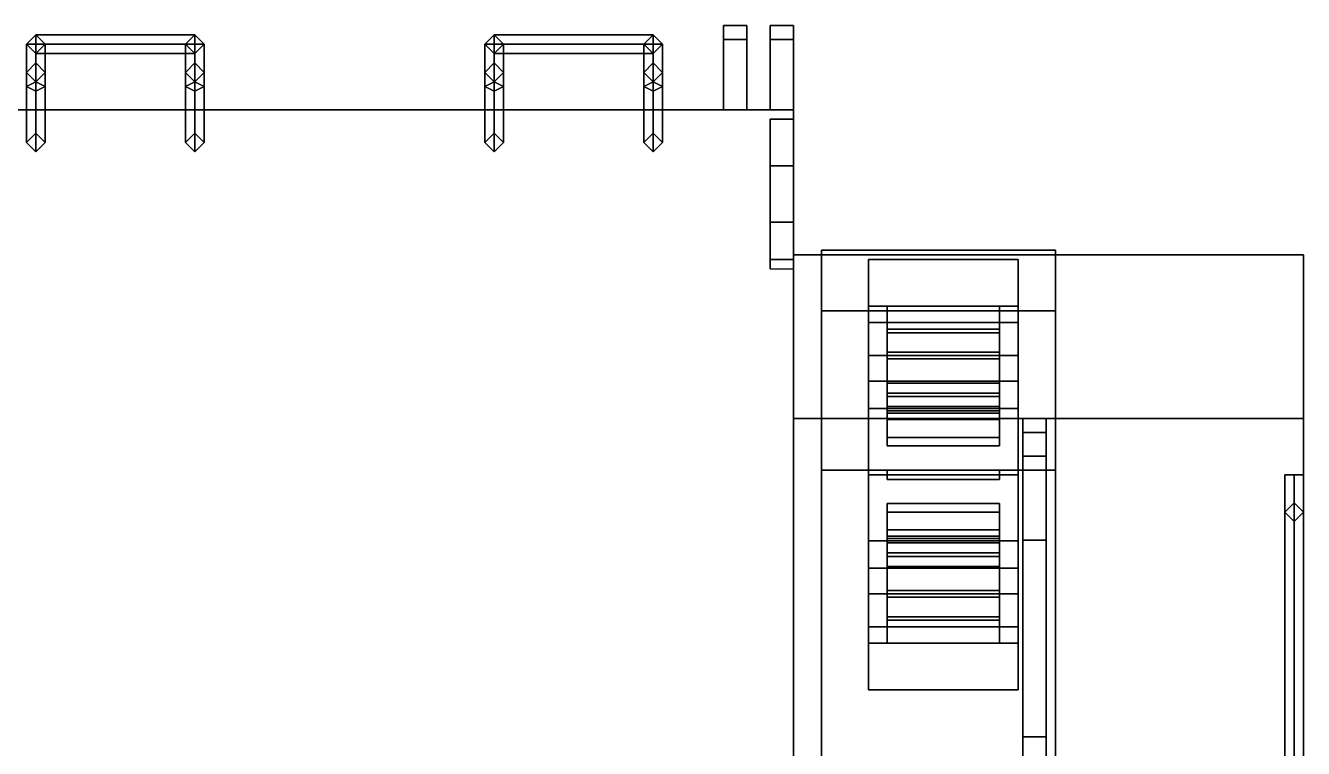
# Model space of a CAD drawing. Header units: millimetres. Extents: x -2 to 3, y -5.7 to 20.8.
# Drawn here: x -0.682 to 2.05, y 4.245 to 5.79 of the extents above; entities that cross this region are included whole.
import ezdxf

# ---------------------------------------------------------------- set-up
doc = ezdxf.new("R2010")
doc.units = ezdxf.units.MM
doc.layers.add('tracks', color=3, linetype='Continuous')
doc.layers.add('wheels', color=2, linetype='Continuous')

msp = doc.modelspace()

# ---------------------------------------------------------------- linework, layer by layer
for points in [[(-0.66, 5.77, 0.98), (-0.68, 5.75, 0.96), (-0.68, 5.75, 2.58), (-0.66, 5.77, 2.6)], [(-0.68, 5.75, 0.96), (-0.66, 5.77, 0.98), (-0.32, 5.77, 0.98), (-0.3, 5.75, 0.96)], [(-0.68, 5.75, 2.58), (-0.66, 5.73, 2.56), (-0.64, 5.75, 2.58), (-0.66, 5.77, 2.6)], [(-0.68, 5.69, 2.65), (-0.66, 5.71, 2.67), (-0.66, 5.77, 2.6), (-0.68, 5.75, 2.58)], [(-0.64, 5.75, 1), (-0.66, 5.77, 0.98), (-0.66, 5.77, 2.6), (-0.64, 5.75, 2.58)], [(-0.66, 5.77, 0.98), (-0.64, 5.75, 1), (-0.34, 5.75, 1), (-0.32, 5.77, 0.98)], [(-0.66, 5.77, 1.33), (-0.64, 5.75, 1.35), (-0.34, 5.75, 1.35), (-0.32, 5.77, 1.33)], [(-0.64, 5.75, 1.31), (-0.66, 5.77, 1.33), (-0.32, 5.77, 1.33), (-0.34, 5.75, 1.31)], [(-0.66, 5.77, 1.66), (-0.64, 5.75, 1.68), (-0.34, 5.75, 1.68), (-0.32, 5.77, 1.66)], [(-0.64, 5.75, 1.64), (-0.66, 5.77, 1.66), (-0.32, 5.77, 1.66), (-0.34, 5.75, 1.64)], [(-0.66, 5.77, 2.24), (-0.64, 5.75, 2.26), (-0.34, 5.75, 2.26), (-0.32, 5.77, 2.24)], [(-0.64, 5.75, 2.22), (-0.66, 5.77, 2.24), (-0.32, 5.77, 2.24), (-0.34, 5.75, 2.22)], [(-0.66, 5.77, 1.98), (-0.64, 5.75, 2), (-0.34, 5.75, 2), (-0.32, 5.77, 1.98)], [(-0.64, 5.75, 1.96), (-0.66, 5.77, 1.98), (-0.32, 5.77, 1.98), (-0.34, 5.75, 1.96)], [(-0.66, 5.71, 2.67), (-0.64, 5.69, 2.65), (-0.64, 5.75, 2.58), (-0.66, 5.77, 2.6)], [(-0.32, 5.77, 0.98), (-0.34, 5.75, 1), (-0.34, 5.75, 2.58), (-0.32, 5.77, 2.6)], [(-0.34, 5.75, 2.58), (-0.32, 5.73, 2.56), (-0.3, 5.75, 2.58), (-0.32, 5.77, 2.6)], [(-0.34, 5.69, 2.65), (-0.32, 5.71, 2.67), (-0.32, 5.77, 2.6), (-0.34, 5.75, 2.58)], [(-0.3, 5.75, 0.96), (-0.32, 5.77, 0.98), (-0.32, 5.77, 2.6), (-0.3, 5.75, 2.58)], [(-0.32, 5.71, 2.67), (-0.3, 5.69, 2.65), (-0.3, 5.75, 2.58), (-0.32, 5.77, 2.6)], [(0.32, 5.77, 0.98), (0.3, 5.75, 0.96), (0.3, 5.75, 2.58), (0.32, 5.77, 2.6)], [(0.3, 5.75, 0.96), (0.32, 5.77, 0.98), (0.66, 5.77, 0.98), (0.68, 5.75, 0.96)], [(0.3, 5.69, 2.65), (0.32, 5.71, 2.67), (0.32, 5.77, 2.6), (0.3, 5.75, 2.58)], [(0.3, 5.75, 2.58), (0.32, 5.73, 2.56), (0.34, 5.75, 2.58), (0.32, 5.77, 2.6)], [(0.34, 5.75, 1), (0.32, 5.77, 0.98), (0.32, 5.77, 2.6), (0.34, 5.75, 2.58)], [(0.32, 5.77, 0.98), (0.34, 5.75, 1), (0.64, 5.75, 1), (0.66, 5.77, 0.98)], [(0.32, 5.77, 1.33), (0.34, 5.75, 1.35), (0.64, 5.75, 1.35), (0.66, 5.77, 1.33)], [(0.34, 5.75, 1.31), (0.32, 5.77, 1.33), (0.66, 5.77, 1.33), (0.64, 5.75, 1.31)], [(0.32, 5.77, 1.66), (0.34, 5.75, 1.68), (0.64, 5.75, 1.68), (0.66, 5.77, 1.66)], [(0.34, 5.75, 1.64), (0.32, 5.77, 1.66), (0.66, 5.77, 1.66), (0.64, 5.75, 1.64)], [(0.32, 5.71, 2.67), (0.34, 5.69, 2.65), (0.34, 5.75, 2.58), (0.32, 5.77, 2.6)], [(0.32, 5.77, 2.24), (0.34, 5.75, 2.26), (0.64, 5.75, 2.26), (0.66, 5.77, 2.24)], [(0.34, 5.75, 2.22), (0.32, 5.77, 2.24), (0.66, 5.77, 2.24), (0.64, 5.75, 2.22)], [(0.32, 5.77, 1.98), (0.34, 5.75, 2), (0.64, 5.75, 2), (0.66, 5.77, 1.98)], [(0.34, 5.75, 1.96), (0.32, 5.77, 1.98), (0.66, 5.77, 1.98), (0.64, 5.75, 1.96)], [(0.66, 5.77, 0.98), (0.64, 5.75, 1), (0.64, 5.75, 2.58), (0.66, 5.77, 2.6)], [(0.64, 5.69, 2.65), (0.66, 5.71, 2.67), (0.66, 5.77, 2.6), (0.64, 5.75, 2.58)], [(0.64, 5.75, 2.58), (0.66, 5.73, 2.56), (0.68, 5.75, 2.58), (0.66, 5.77, 2.6)], [(0.68, 5.75, 0.96), (0.66, 5.77, 0.98), (0.66, 5.77, 2.6), (0.68, 5.75, 2.58)], [(0.66, 5.71, 2.67), (0.68, 5.69, 2.65), (0.68, 5.75, 2.58), (0.66, 5.77, 2.6)], [(0.81, 5.79, 0.98), (0.81, 5.61, 0.88), (0.81, 5.61, 1.35), (0.81, 5.79, 1.03)], [(0.81, 5.79, 1.03), (0.81, 5.61, 1.35), (0.86, 5.61, 1.35), (0.86, 5.79, 1.03)], [(0.81, 5.76, 0.93), (0.81, 5.61, 0.88), (0.81, 5.61, 0.88), (0.81, 5.79, 0.98)], [(0.86, 5.79, 1.03), (0.86, 5.79, 0.98), (0.81, 5.79, 0.98), (0.81, 5.79, 1.03)], [(0.86, 5.79, 0.98), (0.86, 5.76, 0.93), (0.81, 5.76, 0.93), (0.81, 5.79, 0.98)], [(0.86, 5.61, 1.35), (0.86, 5.61, 0.88), (0.86, 5.79, 0.98), (0.86, 5.79, 1.03)], [(0.86, 5.61, 0.88), (0.86, 5.61, 0.88), (0.86, 5.76, 0.93), (0.86, 5.79, 0.98)], [(0.91, 5.79, 0.98), (0.91, 5.61, 0.88), (0.91, 5.61, 1.35), (0.91, 5.79, 1.03)], [(0.91, 5.79, 1.03), (0.91, 5.61, 1.35), (0.96, 5.61, 1.35), (0.96, 5.79, 1.03)], [(0.96, 5.79, 1.03), (0.96, 5.79, 0.98), (0.91, 5.79, 0.98), (0.91, 5.79, 1.03)], [(0.96, 5.79, 0.98), (0.96, 5.76, 0.93), (0.91, 5.76, 0.93), (0.91, 5.79, 0.98)], [(0.91, 5.76, 0.93), (0.91, 5.61, 0.88), (0.91, 5.61, 0.88), (0.91, 5.79, 0.98)], [(0.96, 5.61, 1.35), (0.96, 5.61, 0.88), (0.96, 5.79, 0.98), (0.96, 5.79, 1.03)], [(0.96, 5.61, 0.88), (0.96, 5.61, 0.88), (0.96, 5.76, 0.93), (0.96, 5.79, 0.98)], [(-0.68, 5.75, 0.96), (-0.66, 5.73, 0.98), (-0.66, 5.73, 2.56), (-0.68, 5.75, 2.58)], [(-0.66, 5.73, 0.98), (-0.68, 5.75, 0.96), (-0.3, 5.75, 0.96), (-0.32, 5.73, 0.98)], [(-0.68, 5.61, 1.42), (-0.66, 5.61, 1.44), (-0.66, 5.73, 1.44), (-0.68, 5.75, 1.42)], [(-0.66, 5.61, 1.4), (-0.68, 5.61, 1.42), (-0.68, 5.75, 1.42), (-0.66, 5.73, 1.4)], [(-0.68, 5.61, 2.24), (-0.66, 5.61, 2.26), (-0.66, 5.73, 2.26), (-0.68, 5.75, 2.24)], [(-0.66, 5.61, 2.22), (-0.68, 5.61, 2.24), (-0.68, 5.75, 2.24), (-0.66, 5.73, 2.22)], [(-0.66, 5.67, 2.63), (-0.68, 5.69, 2.65), (-0.68, 5.75, 2.58), (-0.66, 5.73, 2.56)], [(-0.66, 5.73, 0.98), (-0.64, 5.75, 1), (-0.64, 5.75, 2.58), (-0.66, 5.73, 2.56)], [(-0.64, 5.75, 1), (-0.66, 5.73, 0.98), (-0.32, 5.73, 0.98), (-0.34, 5.75, 1)], [(-0.64, 5.75, 1.35), (-0.66, 5.73, 1.33), (-0.32, 5.73, 1.33), (-0.34, 5.75, 1.35)], [(-0.66, 5.73, 1.33), (-0.64, 5.75, 1.31), (-0.34, 5.75, 1.31), (-0.32, 5.73, 1.33)], [(-0.64, 5.75, 1.68), (-0.66, 5.73, 1.66), (-0.32, 5.73, 1.66), (-0.34, 5.75, 1.68)], [(-0.66, 5.73, 1.66), (-0.64, 5.75, 1.64), (-0.34, 5.75, 1.64), (-0.32, 5.73, 1.66)], [(-0.66, 5.61, 1.44), (-0.64, 5.61, 1.42), (-0.64, 5.75, 1.42), (-0.66, 5.73, 1.44)], [(-0.64, 5.61, 1.42), (-0.66, 5.61, 1.4), (-0.66, 5.73, 1.4), (-0.64, 5.75, 1.42)], [(-0.64, 5.75, 2.26), (-0.66, 5.73, 2.24), (-0.32, 5.73, 2.24), (-0.34, 5.75, 2.26)], [(-0.66, 5.73, 2.24), (-0.64, 5.75, 2.22), (-0.34, 5.75, 2.22), (-0.32, 5.73, 2.24)], [(-0.64, 5.75, 2), (-0.66, 5.73, 1.98), (-0.32, 5.73, 1.98), (-0.34, 5.75, 2)], [(-0.66, 5.73, 1.98), (-0.64, 5.75, 1.96), (-0.34, 5.75, 1.96), (-0.32, 5.73, 1.98)], [(-0.66, 5.61, 2.26), (-0.64, 5.61, 2.24), (-0.64, 5.75, 2.24), (-0.66, 5.73, 2.26)], [(-0.64, 5.61, 2.24), (-0.66, 5.61, 2.22), (-0.66, 5.73, 2.22), (-0.64, 5.75, 2.24)], [(-0.64, 5.69, 2.65), (-0.66, 5.67, 2.63), (-0.66, 5.73, 2.56), (-0.64, 5.75, 2.58)], [(-0.34, 5.75, 1), (-0.32, 5.73, 0.98), (-0.32, 5.73, 2.56), (-0.34, 5.75, 2.58)], [(-0.32, 5.61, 1.4), (-0.34, 5.61, 1.42), (-0.34, 5.75, 1.42), (-0.32, 5.73, 1.4)], [(-0.34, 5.61, 1.42), (-0.32, 5.61, 1.44), (-0.32, 5.73, 1.44), (-0.34, 5.75, 1.42)], [(-0.32, 5.61, 2.22), (-0.34, 5.61, 2.24), (-0.34, 5.75, 2.24), (-0.32, 5.73, 2.22)], [(-0.34, 5.61, 2.24), (-0.32, 5.61, 2.26), (-0.32, 5.73, 2.26), (-0.34, 5.75, 2.24)], [(-0.32, 5.67, 2.63), (-0.34, 5.69, 2.65), (-0.34, 5.75, 2.58), (-0.32, 5.73, 2.56)], [(-0.32, 5.73, 0.98), (-0.3, 5.75, 0.96), (-0.3, 5.75, 2.58), (-0.32, 5.73, 2.56)], [(-0.3, 5.61, 1.42), (-0.32, 5.61, 1.4), (-0.32, 5.73, 1.4), (-0.3, 5.75, 1.42)], [(-0.32, 5.61, 1.44), (-0.3, 5.61, 1.42), (-0.3, 5.75, 1.42), (-0.32, 5.73, 1.44)], [(-0.3, 5.61, 2.24), (-0.32, 5.61, 2.22), (-0.32, 5.73, 2.22), (-0.3, 5.75, 2.24)], [(-0.32, 5.61, 2.26), (-0.3, 5.61, 2.24), (-0.3, 5.75, 2.24), (-0.32, 5.73, 2.26)], [(-0.3, 5.69, 2.65), (-0.32, 5.67, 2.63), (-0.32, 5.73, 2.56), (-0.3, 5.75, 2.58)], [(0.3, 5.75, 0.96), (0.32, 5.73, 0.98), (0.32, 5.73, 2.56), (0.3, 5.75, 2.58)], [(0.32, 5.73, 0.98), (0.3, 5.75, 0.96), (0.68, 5.75, 0.96), (0.66, 5.73, 0.98)], [(0.32, 5.61, 1.4), (0.3, 5.61, 1.42), (0.3, 5.75, 1.42), (0.32, 5.73, 1.4)], [(0.3, 5.61, 1.42), (0.32, 5.61, 1.44), (0.32, 5.73, 1.44), (0.3, 5.75, 1.42)], [(0.32, 5.67, 2.63), (0.3, 5.69, 2.65), (0.3, 5.75, 2.58), (0.32, 5.73, 2.56)], [(0.32, 5.61, 2.22), (0.3, 5.61, 2.24), (0.3, 5.75, 2.24), (0.32, 5.73, 2.22)], [(0.3, 5.61, 2.24), (0.32, 5.61, 2.26), (0.32, 5.73, 2.26), (0.3, 5.75, 2.24)], [(0.32, 5.73, 0.98), (0.34, 5.75, 1), (0.34, 5.75, 2.58), (0.32, 5.73, 2.56)], [(0.34, 5.61, 1.42), (0.32, 5.61, 1.4), (0.32, 5.73, 1.4), (0.34, 5.75, 1.42)], [(0.32, 5.61, 1.44), (0.34, 5.61, 1.42), (0.34, 5.75, 1.42), (0.32, 5.73, 1.44)], [(0.34, 5.75, 1), (0.32, 5.73, 0.98), (0.66, 5.73, 0.98), (0.64, 5.75, 1)], [(0.34, 5.75, 1.35), (0.32, 5.73, 1.33), (0.66, 5.73, 1.33), (0.64, 5.75, 1.35)], [(0.32, 5.73, 1.33), (0.34, 5.75, 1.31), (0.64, 5.75, 1.31), (0.66, 5.73, 1.33)], [(0.34, 5.75, 1.68), (0.32, 5.73, 1.66), (0.66, 5.73, 1.66), (0.64, 5.75, 1.68)], [(0.32, 5.73, 1.66), (0.34, 5.75, 1.64), (0.64, 5.75, 1.64), (0.66, 5.73, 1.66)], [(0.34, 5.69, 2.65), (0.32, 5.67, 2.63), (0.32, 5.73, 2.56), (0.34, 5.75, 2.58)], [(0.34, 5.61, 2.24), (0.32, 5.61, 2.22), (0.32, 5.73, 2.22), (0.34, 5.75, 2.24)], [(0.32, 5.61, 2.26), (0.34, 5.61, 2.24), (0.34, 5.75, 2.24), (0.32, 5.73, 2.26)], [(0.34, 5.75, 2.26), (0.32, 5.73, 2.24), (0.66, 5.73, 2.24), (0.64, 5.75, 2.26)], [(0.32, 5.73, 2.24), (0.34, 5.75, 2.22), (0.64, 5.75, 2.22), (0.66, 5.73, 2.24)], [(0.34, 5.75, 2), (0.32, 5.73, 1.98), (0.66, 5.73, 1.98), (0.64, 5.75, 2)], [(0.32, 5.73, 1.98), (0.34, 5.75, 1.96), (0.64, 5.75, 1.96), (0.66, 5.73, 1.98)], [(0.64, 5.75, 1), (0.66, 5.73, 0.98), (0.66, 5.73, 2.56), (0.64, 5.75, 2.58)], [(0.64, 5.61, 1.42), (0.66, 5.61, 1.44), (0.66, 5.73, 1.44), (0.64, 5.75, 1.42)], [(0.66, 5.61, 1.4), (0.64, 5.61, 1.42), (0.64, 5.75, 1.42), (0.66, 5.73, 1.4)], [(0.66, 5.67, 2.63), (0.64, 5.69, 2.65), (0.64, 5.75, 2.58), (0.66, 5.73, 2.56)], [(0.64, 5.61, 2.24), (0.66, 5.61, 2.26), (0.66, 5.73, 2.26), (0.64, 5.75, 2.24)], [(0.66, 5.61, 2.22), (0.64, 5.61, 2.24), (0.64, 5.75, 2.24), (0.66, 5.73, 2.22)], [(0.66, 5.73, 0.98), (0.68, 5.75, 0.96), (0.68, 5.75, 2.58), (0.66, 5.73, 2.56)], [(0.66, 5.61, 1.44), (0.68, 5.61, 1.42), (0.68, 5.75, 1.42), (0.66, 5.73, 1.44)], [(0.68, 5.61, 1.42), (0.66, 5.61, 1.4), (0.66, 5.73, 1.4), (0.68, 5.75, 1.42)], [(0.68, 5.69, 2.65), (0.66, 5.67, 2.63), (0.66, 5.73, 2.56), (0.68, 5.75, 2.58)], [(0.66, 5.61, 2.26), (0.68, 5.61, 2.24), (0.68, 5.75, 2.24), (0.66, 5.73, 2.26)], [(0.68, 5.61, 2.24), (0.66, 5.61, 2.22), (0.66, 5.73, 2.22), (0.68, 5.75, 2.24)], [(0.86, 5.76, 0.93), (0.86, 5.61, 0.88), (0.81, 5.61, 0.88), (0.81, 5.76, 0.93)], [(0.96, 5.76, 0.93), (0.96, 5.61, 0.88), (0.91, 5.61, 0.88), (0.91, 5.76, 0.93)], [(-0.68, 5.66, 2.65), (-0.66, 5.65, 2.67), (-0.66, 5.71, 2.67), (-0.68, 5.69, 2.65)], [(-0.66, 5.65, 2.67), (-0.64, 5.66, 2.65), (-0.64, 5.69, 2.65), (-0.66, 5.71, 2.67)], [(-0.34, 5.66, 2.65), (-0.32, 5.65, 2.67), (-0.32, 5.71, 2.67), (-0.34, 5.69, 2.65)], [(-0.32, 5.65, 2.67), (-0.3, 5.66, 2.65), (-0.3, 5.69, 2.65), (-0.32, 5.71, 2.67)], [(0.3, 5.66, 2.65), (0.32, 5.65, 2.67), (0.32, 5.71, 2.67), (0.3, 5.69, 2.65)], [(0.32, 5.65, 2.67), (0.34, 5.66, 2.65), (0.34, 5.69, 2.65), (0.32, 5.71, 2.67)], [(0.64, 5.66, 2.65), (0.66, 5.65, 2.67), (0.66, 5.71, 2.67), (0.64, 5.69, 2.65)], [(0.66, 5.65, 2.67), (0.68, 5.66, 2.65), (0.68, 5.69, 2.65), (0.66, 5.71, 2.67)], [(-0.66, 5.67, 2.63), (-0.68, 5.66, 2.65), (-0.68, 5.69, 2.65), (-0.66, 5.67, 2.63)], [(-0.64, 5.66, 2.65), (-0.66, 5.67, 2.63), (-0.66, 5.67, 2.63), (-0.64, 5.69, 2.65)], [(-0.32, 5.67, 2.63), (-0.34, 5.66, 2.65), (-0.34, 5.69, 2.65), (-0.32, 5.67, 2.63)], [(-0.3, 5.66, 2.65), (-0.32, 5.67, 2.63), (-0.32, 5.67, 2.63), (-0.3, 5.69, 2.65)], [(0.32, 5.67, 2.63), (0.3, 5.66, 2.65), (0.3, 5.69, 2.65), (0.32, 5.67, 2.63)], [(0.34, 5.66, 2.65), (0.32, 5.67, 2.63), (0.32, 5.67, 2.63), (0.34, 5.69, 2.65)], [(0.66, 5.67, 2.63), (0.64, 5.66, 2.65), (0.64, 5.69, 2.65), (0.66, 5.67, 2.63)], [(0.68, 5.66, 2.65), (0.66, 5.67, 2.63), (0.66, 5.67, 2.63), (0.68, 5.69, 2.65)], [(-0.66, 5.56, 2.53), (-0.68, 5.54, 2.55), (-0.68, 5.66, 2.65), (-0.66, 5.67, 2.63)], [(-0.68, 5.54, 2.55), (-0.66, 5.52, 2.57), (-0.66, 5.65, 2.67), (-0.68, 5.66, 2.65)], [(-0.64, 5.54, 2.55), (-0.66, 5.56, 2.53), (-0.66, 5.67, 2.63), (-0.64, 5.66, 2.65)], [(-0.66, 5.52, 2.57), (-0.64, 5.54, 2.55), (-0.64, 5.66, 2.65), (-0.66, 5.65, 2.67)], [(-0.32, 5.56, 2.53), (-0.34, 5.54, 2.55), (-0.34, 5.66, 2.65), (-0.32, 5.67, 2.63)], [(-0.34, 5.54, 2.55), (-0.32, 5.52, 2.57), (-0.32, 5.65, 2.67), (-0.34, 5.66, 2.65)], [(-0.3, 5.54, 2.55), (-0.32, 5.56, 2.53), (-0.32, 5.67, 2.63), (-0.3, 5.66, 2.65)], [(-0.32, 5.52, 2.57), (-0.3, 5.54, 2.55), (-0.3, 5.66, 2.65), (-0.32, 5.65, 2.67)], [(0.32, 5.56, 2.53), (0.3, 5.54, 2.55), (0.3, 5.66, 2.65), (0.32, 5.67, 2.63)], [(0.3, 5.54, 2.55), (0.32, 5.52, 2.57), (0.32, 5.65, 2.67), (0.3, 5.66, 2.65)], [(0.34, 5.54, 2.55), (0.32, 5.56, 2.53), (0.32, 5.67, 2.63), (0.34, 5.66, 2.65)], [(0.32, 5.52, 2.57), (0.34, 5.54, 2.55), (0.34, 5.66, 2.65), (0.32, 5.65, 2.67)], [(0.66, 5.56, 2.53), (0.64, 5.54, 2.55), (0.64, 5.66, 2.65), (0.66, 5.67, 2.63)], [(0.64, 5.54, 2.55), (0.66, 5.52, 2.57), (0.66, 5.65, 2.67), (0.64, 5.66, 2.65)], [(0.68, 5.54, 2.55), (0.66, 5.56, 2.53), (0.66, 5.67, 2.63), (0.68, 5.66, 2.65)], [(0.66, 5.52, 2.57), (0.68, 5.54, 2.55), (0.68, 5.66, 2.65), (0.66, 5.65, 2.67)], [(0.96, 5.61, 0.88), (0.96, 3.62, 0.3), (-0.96, 3.62, 0.3), (-0.96, 5.61, 0.88)], [(0.96, 5.61, 1.4), (0.96, 5.61, 0.88), (-0.96, 5.61, 0.88), (-0.96, 5.61, 1.4)], [(-0.96, 5.61, 2.35), (-0.96, 4.13, 2.35), (0.96, 4.13, 2.35), (0.96, 5.61, 2.35)], [(0.96, 5.61, 2.35), (0.96, 5.61, 1.4), (-0.96, 5.61, 1.4), (-0.96, 5.61, 2.35)], [(0.96, -5.6, 0.71), (0.96, -4.2, 0.3), (0.96, 3.62, 0.3), (0.96, 5.61, 0.88)], [(0.96, -5.6, 1.4), (0.96, -5.6, 0.71), (0.96, 5.61, 0.88), (0.96, 5.61, 1.4)], [(0.96, 4.13, 2.35), (0.96, 4.13, 1.4), (0.96, 5.61, 1.4), (0.96, 5.61, 2.35)], [(0.96, 5.59, 2.5), (0.96, 5.59, 2.35), (0.91, 5.59, 2.35), (0.91, 5.59, 2.5)], [(0.96, 5.49, 2.61), (0.96, 5.59, 2.5), (0.91, 5.59, 2.5), (0.91, 5.49, 2.61)], [(0.91, 5.49, 2.61), (0.91, 5.59, 2.5), (0.91, 5.29, 2.5), (0.91, 5.37, 2.61)], [(0.91, 5.59, 2.5), (0.91, 5.59, 2.35), (0.91, 5.27, 2.35), (0.91, 5.29, 2.5)], [(0.96, 5.29, 2.5), (0.96, 5.59, 2.5), (0.96, 5.49, 2.61), (0.96, 5.37, 2.61)], [(0.96, 5.27, 2.35), (0.96, 5.59, 2.35), (0.96, 5.59, 2.5), (0.96, 5.29, 2.5)], [(-0.66, 5.56, 2.35), (-0.68, 5.54, 2.35), (-0.68, 5.54, 2.55), (-0.66, 5.56, 2.53)], [(-0.64, 5.54, 2.35), (-0.66, 5.56, 2.35), (-0.66, 5.56, 2.53), (-0.64, 5.54, 2.55)], [(-0.32, 5.56, 2.35), (-0.34, 5.54, 2.35), (-0.34, 5.54, 2.55), (-0.32, 5.56, 2.53)], [(-0.3, 5.54, 2.35), (-0.32, 5.56, 2.35), (-0.32, 5.56, 2.53), (-0.3, 5.54, 2.55)], [(0.32, 5.56, 2.35), (0.3, 5.54, 2.35), (0.3, 5.54, 2.55), (0.32, 5.56, 2.53)], [(0.34, 5.54, 2.35), (0.32, 5.56, 2.35), (0.32, 5.56, 2.53), (0.34, 5.54, 2.55)], [(0.66, 5.56, 2.35), (0.64, 5.54, 2.35), (0.64, 5.54, 2.55), (0.66, 5.56, 2.53)], [(0.68, 5.54, 2.35), (0.66, 5.56, 2.35), (0.66, 5.56, 2.53), (0.68, 5.54, 2.55)], [(-0.68, 5.54, 2.35), (-0.66, 5.52, 2.35), (-0.66, 5.52, 2.57), (-0.68, 5.54, 2.55)], [(-0.66, 5.52, 2.35), (-0.64, 5.54, 2.35), (-0.64, 5.54, 2.55), (-0.66, 5.52, 2.57)], [(-0.34, 5.54, 2.35), (-0.32, 5.52, 2.35), (-0.32, 5.52, 2.57), (-0.34, 5.54, 2.55)], [(-0.32, 5.52, 2.35), (-0.3, 5.54, 2.35), (-0.3, 5.54, 2.55), (-0.32, 5.52, 2.57)], [(0.3, 5.54, 2.35), (0.32, 5.52, 2.35), (0.32, 5.52, 2.57), (0.3, 5.54, 2.55)], [(0.32, 5.52, 2.35), (0.34, 5.54, 2.35), (0.34, 5.54, 2.55), (0.32, 5.52, 2.57)], [(0.64, 5.54, 2.35), (0.66, 5.52, 2.35), (0.66, 5.52, 2.57), (0.64, 5.54, 2.55)], [(0.66, 5.52, 2.35), (0.68, 5.54, 2.35), (0.68, 5.54, 2.55), (0.66, 5.52, 2.57)], [(0.96, 5.37, 2.61), (0.96, 5.49, 2.61), (0.91, 5.49, 2.61), (0.91, 5.37, 2.61)], [(0.91, 5.37, 2.61), (0.91, 5.29, 2.5), (0.96, 5.29, 2.5), (0.96, 5.37, 2.61)], [(0.96, 5.3, 1.72), (0.96, -5.42, 1.72), (2.05, -5.42, 1.72), (2.05, 5.3, 1.72)], [(2.05, 5.3, 1.72), (2.05, 4.95, 1.61), (0.96, 4.95, 1.61), (0.96, 5.3, 1.72)], [(2.05, -5.42, 1.72), (2.05, -5.11, 1.61), (2.05, 4.95, 1.61), (2.05, 5.3, 1.72)], [(0.91, 5.29, 2.5), (0.91, 5.27, 2.35), (0.96, 5.27, 2.35), (0.96, 5.29, 2.5)], [(2.05, 4.95, 1.61), (2.05, -5.11, 1.61), (0.96, -5.11, 1.61), (0.96, 4.95, 1.61)], [(1.45, 4.92, 0.58), (1.45, 4.87, 0.54), (1.45, 4.92, 0.75), (1.45, 4.95, 0.64)], [(1.5, 4.95, 0.64), (1.5, 4.92, 0.58), (1.45, 4.92, 0.58), (1.45, 4.95, 0.64)], [(1.45, 4.95, 0.64), (1.45, 4.92, 0.75), (1.5, 4.92, 0.75), (1.5, 4.95, 0.64)], [(1.5, 4.92, 0.75), (1.5, 4.87, 0.54), (1.5, 4.92, 0.58), (1.5, 4.95, 0.64)], [(1.45, 4.87, 0.54), (1.45, 4.69, 0.52), (1.45, 4.27, 1.34), (1.45, 4.92, 0.75)], [(1.5, 4.92, 0.58), (1.5, 4.87, 0.54), (1.45, 4.87, 0.54), (1.45, 4.92, 0.58)], [(1.45, 4.92, 0.75), (1.45, 4.27, 1.34), (1.5, 4.27, 1.34), (1.5, 4.92, 0.75)], [(1.5, 4.27, 1.34), (1.5, 4.69, 0.52), (1.5, 4.87, 0.54), (1.5, 4.92, 0.75)], [(1.5, 4.87, 0.54), (1.5, 4.69, 0.52), (1.45, 4.69, 0.52), (1.45, 4.87, 0.54)], [(2.01, 2.34, 2.75), (2.03, 2.36, 2.77), (2.03, 4.83, 2.77), (2.01, 4.83, 2.75)], [(2.03, 2.36, 2.73), (2.01, 2.34, 2.75), (2.01, 4.83, 2.75), (2.03, 4.83, 2.73)], [(2.01, 4.83, 2.75), (2.03, 4.83, 2.77), (2.05, 4.83, 2.75), (2.03, 4.83, 2.73)], [(2.03, 2.36, 2.77), (2.05, 2.34, 2.75), (2.05, 4.83, 2.75), (2.03, 4.83, 2.77)], [(2.05, 2.34, 2.75), (2.03, 2.36, 2.73), (2.03, 4.83, 2.73), (2.05, 4.83, 2.75)], [(2.03, 4.77, 1.72), (2.01, 4.75, 1.72), (2.01, 4.75, 2.75), (2.03, 4.77, 2.73)], [(2.05, 4.75, 1.72), (2.03, 4.77, 1.72), (2.03, 4.77, 2.73), (2.05, 4.75, 2.75)], [(2.01, 4.75, 1.72), (2.03, 4.73, 1.72), (2.03, 4.73, 2.73), (2.01, 4.75, 2.75)], [(2.03, 4.73, 1.72), (2.05, 4.75, 1.72), (2.05, 4.75, 2.75), (2.03, 4.73, 2.73)], [(1.45, 4.69, 0.52), (1.45, 3.89, 0.52), (1.45, 4.22, 1.34), (1.45, 4.27, 1.34)], [(1.5, 4.69, 0.52), (1.5, 3.89, 0.52), (1.45, 3.89, 0.52), (1.45, 4.69, 0.52)], [(1.5, 4.22, 1.34), (1.5, 3.89, 0.52), (1.5, 4.69, 0.52), (1.5, 4.27, 1.34)], [(1.45, 4.27, 1.34), (1.45, 4.22, 1.34), (1.5, 4.22, 1.34), (1.5, 4.27, 1.34)]]:
    msp.add_3dface(points)
at = {"layer": 'tracks'}
for points in [[(1.02, 5.31, 0.96), (1.02, 5.18, 1.31), (1.52, 5.18, 1.31), (1.52, 5.31, 0.96)], [(1.52, 5.31, 0.96), (1.52, 5.18, 1.31), (1.02, 5.18, 1.31), (1.02, 5.31, 0.96)], [(1.52, 5.18, 0.61), (1.52, 5.31, 0.96), (1.02, 5.31, 0.96), (1.02, 5.18, 0.61)], [(1.02, 5.18, 0.61), (1.02, 5.31, 0.96), (1.52, 5.31, 0.96), (1.52, 5.18, 0.61)], [(1.52, 5.18, 1.31), (1.52, 4.84, 1.43), (1.02, 4.84, 1.43), (1.02, 5.18, 1.31)], [(1.02, 5.18, 1.31), (1.02, 4.84, 1.43), (1.52, 4.84, 1.43), (1.52, 5.18, 1.31)], [(1.02, 3.52), (1.02, 5.18, 0.61), (1.52, 5.18, 0.61), (1.52, 3.52)], [(1.52, 3.52), (1.52, 5.18, 0.61), (1.02, 5.18, 0.61), (1.02, 3.52)], [(1.02, 4.84, 1.43), (1.02, -5.2, 1.43), (1.52, -5.2, 1.43), (1.52, 4.84, 1.43)], [(1.52, 4.84, 1.43), (1.52, -5.2, 1.43), (1.02, -5.2, 1.43), (1.02, 4.84, 1.43)]]:
    msp.add_3dface(points, dxfattribs=at)
at = {"layer": 'wheels'}
for points in [[(1.12, 5.19, 0.96), (1.12, 5.0846, 1.2146), (1.12, 5.1553, 1.2853), (1.12, 5.29, 0.96)], [(1.12, 5.0846, 0.7054), (1.12, 5.19, 0.96), (1.12, 5.29, 0.96), (1.12, 5.1553, 0.6347)], [(1.44, 5.29, 0.96), (1.44, 5.1553, 0.6347), (1.12, 5.1553, 0.6347), (1.12, 5.29, 0.96)], [(1.44, 5.1553, 1.2853), (1.44, 5.29, 0.96), (1.12, 5.29, 0.96), (1.12, 5.1553, 1.2853)], [(1.44, 5.0846, 1.2146), (1.44, 5.19, 0.96), (1.44, 5.29, 0.96), (1.44, 5.1553, 1.2853)], [(1.44, 5.19, 0.96), (1.44, 5.0846, 0.7054), (1.44, 5.1553, 0.6347), (1.44, 5.29, 0.96)], [(1.44, 5.0846, 0.7054), (1.44, 5.19, 0.96), (1.12, 5.19, 0.96), (1.12, 5.0846, 0.7054)], [(1.44, 5.19, 0.96), (1.44, 5.0846, 1.2146), (1.12, 5.0846, 1.2146), (1.12, 5.19, 0.96)], [(1.16, 5.0259, 0.95), (1.16, 5.0259, 0.97), (1.16, 5.19, 0.97), (1.16, 5.19, 0.95)], [(1.4, 5.19, 0.95), (1.4, 5.0259, 0.95), (1.16, 5.0259, 0.95), (1.16, 5.19, 0.95)], [(1.16, 5.19, 0.97), (1.16, 5.0259, 0.97), (1.4, 5.0259, 0.97), (1.4, 5.19, 0.97)], [(1.4, 5.19, 0.97), (1.4, 5.0259, 0.97), (1.4, 5.0259, 0.95), (1.4, 5.19, 0.95)], [(1.12, 4.83, 0.6), (1.12, 5.0846, 0.7054), (1.12, 5.1553, 0.6347), (1.12, 4.83, 0.5)], [(1.44, 5.1553, 0.6347), (1.44, 4.83, 0.5), (1.12, 4.83, 0.5), (1.12, 5.1553, 0.6347)], [(1.12, 5.0846, 1.2146), (1.12, 4.83, 1.32), (1.12, 4.83, 1.42), (1.12, 5.1553, 1.2853)], [(1.44, 4.83, 1.42), (1.44, 5.1553, 1.2853), (1.12, 5.1553, 1.2853), (1.12, 4.83, 1.42)], [(1.16, 5.0045, 1.0215), (1.16, 4.9969, 1.0399), (1.16, 5.1335, 1.0965), (1.16, 5.1411, 1.078)], [(1.16, 4.9969, 0.8801), (1.16, 5.0045, 0.8985), (1.16, 5.1411, 0.842), (1.16, 5.1335, 0.8235)], [(1.4, 5.1411, 1.078), (1.4, 5.0045, 1.0215), (1.16, 5.0045, 1.0215), (1.16, 5.1411, 1.078)], [(1.16, 5.1411, 0.842), (1.16, 5.0045, 0.8985), (1.4, 5.0045, 0.8985), (1.4, 5.1411, 0.842)], [(1.4, 5.1335, 1.0965), (1.4, 4.9969, 1.0399), (1.4, 5.0045, 1.0215), (1.4, 5.1411, 1.078)], [(1.4, 5.1411, 0.842), (1.4, 5.0045, 0.8985), (1.4, 4.9969, 0.8801), (1.4, 5.1335, 0.8235)], [(1.44, 5.0846, 0.7054), (1.44, 4.83, 0.6), (1.44, 4.83, 0.5), (1.44, 5.1553, 0.6347)], [(1.44, 4.83, 1.32), (1.44, 5.0846, 1.2146), (1.44, 5.1553, 1.2853), (1.44, 4.83, 1.42)], [(1.16, 5.1335, 1.0965), (1.16, 4.9969, 1.0399), (1.4, 4.9969, 1.0399), (1.4, 5.1335, 1.0965)], [(1.4, 5.1335, 0.8235), (1.4, 4.9969, 0.8801), (1.16, 4.9969, 0.8801), (1.16, 5.1335, 0.8235)], [(1.44, 4.83, 0.6), (1.44, 5.0846, 0.7054), (1.12, 5.0846, 0.7054), (1.12, 4.83, 0.6)], [(1.44, 5.0846, 1.2146), (1.44, 4.83, 1.32), (1.12, 4.83, 1.32), (1.12, 5.0846, 1.2146)], [(1.16, 4.9756, 1.0914), (1.16, 4.9614, 1.1056), (1.16, 5.0775, 1.2216), (1.16, 5.0916, 1.2075)], [(1.16, 4.9614, 0.8144), (1.16, 4.9756, 0.8286), (1.16, 5.0916, 0.7125), (1.16, 5.0775, 0.6984)], [(1.4, 5.0916, 1.2075), (1.4, 4.9756, 1.0914), (1.16, 4.9756, 1.0914), (1.16, 5.0916, 1.2075)], [(1.16, 5.0916, 0.7125), (1.16, 4.9756, 0.8286), (1.4, 4.9756, 0.8286), (1.4, 5.0916, 0.7125)], [(1.4, 5.0775, 1.2216), (1.4, 4.9614, 1.1056), (1.4, 4.9756, 1.0914), (1.4, 5.0916, 1.2075)], [(1.4, 5.0916, 0.7125), (1.4, 4.9756, 0.8286), (1.4, 4.9614, 0.8144), (1.4, 5.0775, 0.6984)], [(1.16, 5.0775, 1.2216), (1.16, 4.9614, 1.1056), (1.4, 4.9614, 1.1056), (1.4, 5.0775, 1.2216)], [(1.4, 5.0775, 0.6984), (1.4, 4.9614, 0.8144), (1.16, 4.9614, 0.8144), (1.16, 5.0775, 0.6984)], [(1.12, 5.03, 0.96), (1.12, 4.6886, 0.8186), (1.12, 4.63, 0.96), (1.12, 4.9714, 1.1014)], [(1.12, 4.9714, 0.8186), (1.12, 4.83, 0.76), (1.12, 4.6886, 0.8186), (1.12, 5.03, 0.96)], [(1.44, 5.03, 0.96), (1.44, 4.9714, 0.8186), (1.12, 4.9714, 0.8186), (1.12, 5.03, 0.96)], [(1.44, 4.9714, 1.1014), (1.44, 5.03, 0.96), (1.12, 5.03, 0.96), (1.12, 4.9714, 1.1014)], [(1.44, 4.63, 0.96), (1.44, 4.9714, 0.8186), (1.44, 5.03, 0.96), (1.44, 4.6886, 1.1014)], [(1.44, 4.6886, 1.1014), (1.44, 5.03, 0.96), (1.44, 4.9714, 1.1014), (1.44, 4.83, 1.16)], [(1.12, 4.9714, 1.1014), (1.12, 4.63, 0.96), (1.12, 4.6886, 1.1014), (1.12, 4.83, 1.16)], [(1.44, 4.9714, 0.8186), (1.44, 4.83, 0.76), (1.12, 4.83, 0.76), (1.12, 4.9714, 0.8186)], [(1.44, 4.83, 1.16), (1.44, 4.9714, 1.1014), (1.12, 4.9714, 1.1014), (1.12, 4.83, 1.16)], [(1.16, 4.9099, 1.1269), (1.16, 4.8915, 1.1345), (1.16, 4.948, 1.2711), (1.16, 4.9665, 1.2635)], [(1.16, 4.8915, 0.7855), (1.16, 4.9099, 0.7931), (1.16, 4.9665, 0.6565), (1.16, 4.948, 0.6489)], [(1.4, 4.9665, 1.2635), (1.4, 4.9099, 1.1269), (1.16, 4.9099, 1.1269), (1.16, 4.9665, 1.2635)], [(1.16, 4.9665, 0.6565), (1.16, 4.9099, 0.7931), (1.4, 4.9099, 0.7931), (1.4, 4.9665, 0.6565)], [(1.16, 4.948, 1.2711), (1.16, 4.8915, 1.1345), (1.4, 4.8915, 1.1345), (1.4, 4.948, 1.2711)], [(1.4, 4.948, 0.6489), (1.4, 4.8915, 0.7855), (1.16, 4.8915, 0.7855), (1.16, 4.948, 0.6489)], [(1.4, 4.948, 1.2711), (1.4, 4.8915, 1.1345), (1.4, 4.9099, 1.1269), (1.4, 4.9665, 1.2635)], [(1.4, 4.9665, 0.6565), (1.4, 4.9099, 0.7931), (1.4, 4.8915, 0.7855), (1.4, 4.948, 0.6489)], [(1.44, 4.6886, 0.8186), (1.44, 4.83, 0.76), (1.44, 4.9714, 0.8186), (1.44, 4.63, 0.96)], [(1.16, 4.84, 1.1559), (1.16, 4.82, 1.1559), (1.16, 4.82, 1.32), (1.16, 4.84, 1.32)], [(1.16, 4.82, 0.7641), (1.16, 4.84, 0.7641), (1.16, 4.84, 0.6), (1.16, 4.82, 0.6)], [(1.4, 4.84, 1.32), (1.4, 4.84, 1.1559), (1.16, 4.84, 1.1559), (1.16, 4.84, 1.32)], [(1.16, 4.84, 0.6), (1.16, 4.84, 0.7641), (1.4, 4.84, 0.7641), (1.4, 4.84, 0.6)], [(1.4, 4.82, 1.32), (1.4, 4.82, 1.1559), (1.4, 4.84, 1.1559), (1.4, 4.84, 1.32)], [(1.4, 4.84, 0.6), (1.4, 4.84, 0.7641), (1.4, 4.82, 0.7641), (1.4, 4.82, 0.6)], [(1.12, 4.5754, 0.7054), (1.12, 4.83, 0.6), (1.12, 4.83, 0.5), (1.12, 4.5047, 0.6347)], [(1.44, 4.83, 0.5), (1.44, 4.5047, 0.6347), (1.12, 4.5047, 0.6347), (1.12, 4.83, 0.5)], [(1.12, 4.83, 1.32), (1.12, 4.5754, 1.2146), (1.12, 4.5047, 1.2853), (1.12, 4.83, 1.42)], [(1.44, 4.83, 0.76), (1.44, 4.6886, 0.8186), (1.12, 4.6886, 0.8186), (1.12, 4.83, 0.76)], [(1.44, 4.6886, 1.1014), (1.44, 4.83, 1.16), (1.12, 4.83, 1.16), (1.12, 4.6886, 1.1014)], [(1.44, 4.5754, 0.7054), (1.44, 4.83, 0.6), (1.12, 4.83, 0.6), (1.12, 4.5754, 0.7054)], [(1.44, 4.83, 1.32), (1.44, 4.5754, 1.2146), (1.12, 4.5754, 1.2146), (1.12, 4.83, 1.32)], [(1.44, 4.5047, 1.2853), (1.44, 4.83, 1.42), (1.12, 4.83, 1.42), (1.12, 4.5047, 1.2853)], [(1.16, 4.82, 1.32), (1.16, 4.82, 1.1559), (1.4, 4.82, 1.1559), (1.4, 4.82, 1.32)], [(1.4, 4.82, 0.6), (1.4, 4.82, 0.7641), (1.16, 4.82, 0.7641), (1.16, 4.82, 0.6)], [(1.44, 4.83, 0.6), (1.44, 4.5754, 0.7054), (1.44, 4.5047, 0.6347), (1.44, 4.83, 0.5)], [(1.44, 4.5754, 1.2146), (1.44, 4.83, 1.32), (1.44, 4.83, 1.42), (1.44, 4.5047, 1.2853)], [(1.16, 4.7685, 1.1345), (1.16, 4.7501, 1.1269), (1.16, 4.6935, 1.2635), (1.16, 4.712, 1.2711)], [(1.16, 4.7501, 0.7931), (1.16, 4.7685, 0.7855), (1.16, 4.712, 0.6489), (1.16, 4.6935, 0.6565)], [(1.4, 4.712, 1.2711), (1.4, 4.7685, 1.1345), (1.16, 4.7685, 1.1345), (1.16, 4.712, 1.2711)], [(1.16, 4.712, 0.6489), (1.16, 4.7685, 0.7855), (1.4, 4.7685, 0.7855), (1.4, 4.712, 0.6489)], [(1.4, 4.6935, 1.2635), (1.4, 4.7501, 1.1269), (1.4, 4.7685, 1.1345), (1.4, 4.712, 1.2711)], [(1.4, 4.712, 0.6489), (1.4, 4.7685, 0.7855), (1.4, 4.7501, 0.7931), (1.4, 4.6935, 0.6565)], [(1.16, 4.6935, 1.2635), (1.16, 4.7501, 1.1269), (1.4, 4.7501, 1.1269), (1.4, 4.6935, 1.2635)], [(1.4, 4.6935, 0.6565), (1.4, 4.7501, 0.7931), (1.16, 4.7501, 0.7931), (1.16, 4.6935, 0.6565)], [(1.16, 4.6844, 0.8286), (1.16, 4.6986, 0.8144), (1.16, 4.5825, 0.6984), (1.16, 4.5684, 0.7125)], [(1.16, 4.6986, 1.1056), (1.16, 4.6844, 1.0914), (1.16, 4.5684, 1.2075), (1.16, 4.5825, 1.2216)], [(1.16, 4.5825, 0.6984), (1.16, 4.6986, 0.8144), (1.4, 4.6986, 0.8144), (1.4, 4.5825, 0.6984)], [(1.4, 4.5825, 1.2216), (1.4, 4.6986, 1.1056), (1.16, 4.6986, 1.1056), (1.16, 4.5825, 1.2216)], [(1.4, 4.5825, 0.6984), (1.4, 4.6986, 0.8144), (1.4, 4.6844, 0.8286), (1.4, 4.5684, 0.7125)], [(1.4, 4.5684, 1.2075), (1.4, 4.6844, 1.0914), (1.4, 4.6986, 1.1056), (1.4, 4.5825, 1.2216)], [(1.44, 4.6886, 0.8186), (1.44, 4.63, 0.96), (1.12, 4.63, 0.96), (1.12, 4.6886, 0.8186)], [(1.44, 4.63, 0.96), (1.44, 4.6886, 1.1014), (1.12, 4.6886, 1.1014), (1.12, 4.63, 0.96)], [(1.4, 4.5684, 0.7125), (1.4, 4.6844, 0.8286), (1.16, 4.6844, 0.8286), (1.16, 4.5684, 0.7125)], [(1.16, 4.5684, 1.2075), (1.16, 4.6844, 1.0914), (1.4, 4.6844, 1.0914), (1.4, 4.5684, 1.2075)], [(1.16, 4.6555, 0.8985), (1.16, 4.6631, 0.8801), (1.16, 4.5265, 0.8235), (1.16, 4.5189, 0.842)], [(1.16, 4.6631, 1.0399), (1.16, 4.6555, 1.0215), (1.16, 4.5189, 1.078), (1.16, 4.5265, 1.0965)], [(1.16, 4.5265, 0.8235), (1.16, 4.6631, 0.8801), (1.4, 4.6631, 0.8801), (1.4, 4.5265, 0.8235)], [(1.4, 4.5265, 1.0965), (1.4, 4.6631, 1.0399), (1.16, 4.6631, 1.0399), (1.16, 4.5265, 1.0965)], [(1.4, 4.5189, 0.842), (1.4, 4.6555, 0.8985), (1.16, 4.6555, 0.8985), (1.16, 4.5189, 0.842)], [(1.16, 4.5189, 1.078), (1.16, 4.6555, 1.0215), (1.4, 4.6555, 1.0215), (1.4, 4.5189, 1.078)], [(1.4, 4.5265, 0.8235), (1.4, 4.6631, 0.8801), (1.4, 4.6555, 0.8985), (1.4, 4.5189, 0.842)], [(1.4, 4.5189, 1.078), (1.4, 4.6555, 1.0215), (1.4, 4.6631, 1.0399), (1.4, 4.5265, 1.0965)], [(1.16, 4.6341, 0.97), (1.16, 4.6341, 0.95), (1.16, 4.47, 0.95), (1.16, 4.47, 0.97)], [(1.4, 4.47, 0.97), (1.4, 4.6341, 0.97), (1.16, 4.6341, 0.97), (1.16, 4.47, 0.97)], [(1.16, 4.47, 0.95), (1.16, 4.6341, 0.95), (1.4, 4.6341, 0.95), (1.4, 4.47, 0.95)], [(1.4, 4.47, 0.95), (1.4, 4.6341, 0.95), (1.4, 4.6341, 0.97), (1.4, 4.47, 0.97)], [(1.12, 4.47, 0.96), (1.12, 4.5754, 0.7054), (1.12, 4.5047, 0.6347), (1.12, 4.37, 0.96)], [(1.12, 4.5754, 1.2146), (1.12, 4.47, 0.96), (1.12, 4.37, 0.96), (1.12, 4.5047, 1.2853)], [(1.44, 4.47, 0.96), (1.44, 4.5754, 0.7054), (1.12, 4.5754, 0.7054), (1.12, 4.47, 0.96)], [(1.44, 4.5754, 1.2146), (1.44, 4.47, 0.96), (1.12, 4.47, 0.96), (1.12, 4.5754, 1.2146)], [(1.44, 4.5754, 0.7054), (1.44, 4.47, 0.96), (1.44, 4.37, 0.96), (1.44, 4.5047, 0.6347)], [(1.44, 4.47, 0.96), (1.44, 4.5754, 1.2146), (1.44, 4.5047, 1.2853), (1.44, 4.37, 0.96)], [(1.44, 4.5047, 0.6347), (1.44, 4.37, 0.96), (1.12, 4.37, 0.96), (1.12, 4.5047, 0.6347)], [(1.44, 4.37, 0.96), (1.44, 4.5047, 1.2853), (1.12, 4.5047, 1.2853), (1.12, 4.37, 0.96)]]:
    msp.add_3dface(points, dxfattribs=at)

doc.saveas('drawing.dxf')
